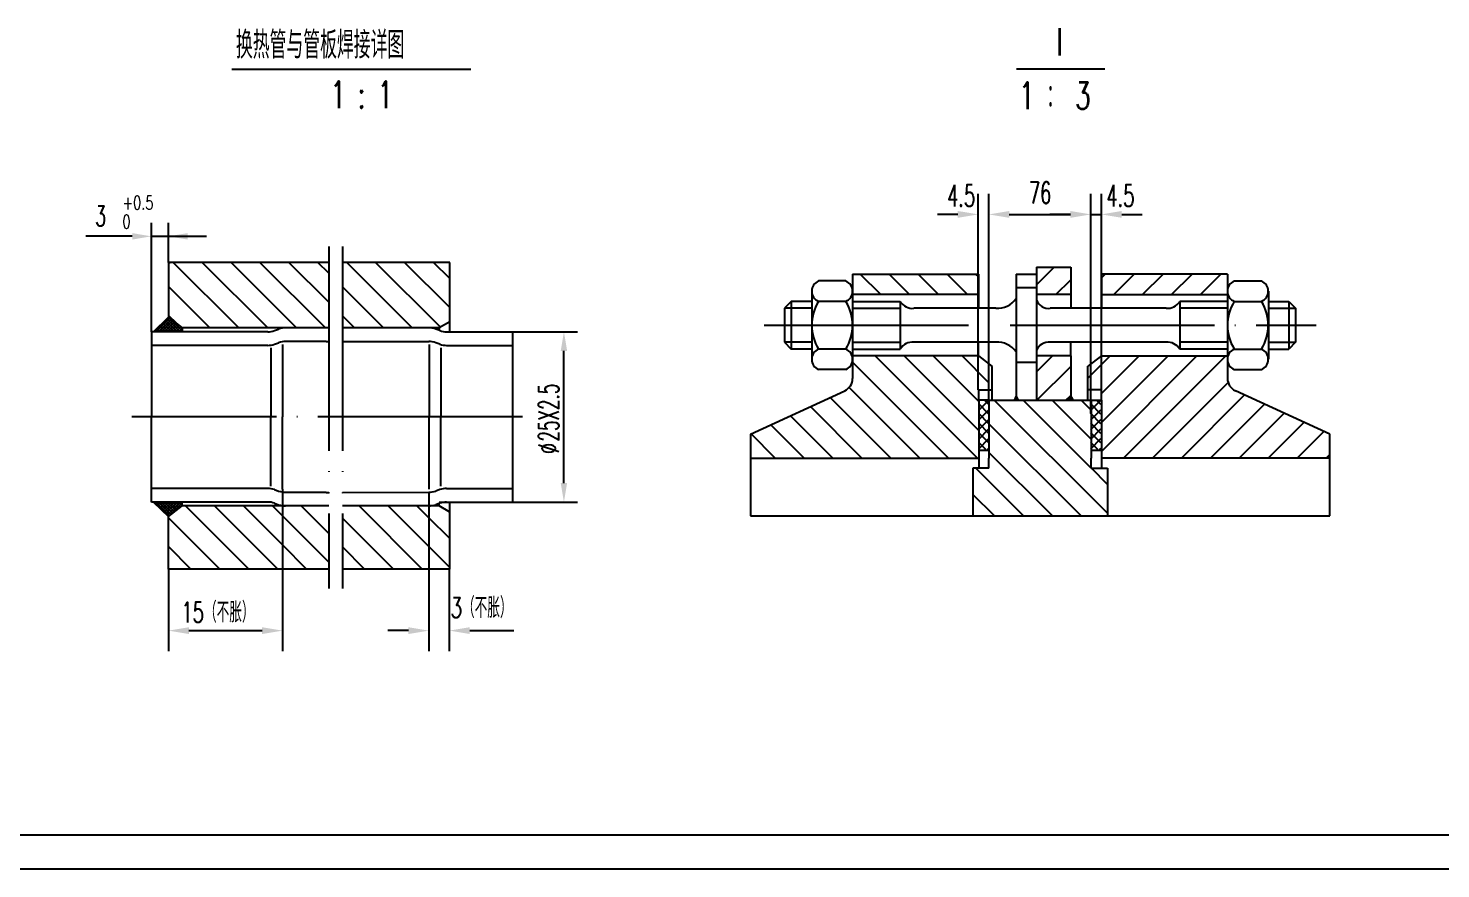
# Model space of a CAD drawing. Extents: x -955 to 1252, y 69 to 1417.
# Drawn here: x -354.4 to -147.1, y 814.5 to 937.9 of the extents above; entities that cross this region are included whole.
import ezdxf

# ---------------------------------------------------------------- set-up
doc = ezdxf.new("R2010")
doc.units = 0
doc.header["$MEASUREMENT"] = 0
doc.linetypes.add('DASHDOT-M', pattern=[36, 30, -3, 0, -3])
doc.linetypes.add('DIVIDE-M', pattern=[39, 30, -3, 0, -3, 0, -3])
doc.layers.get('0').update_dxf_attribs({"linetype": 'CONTINUOUS'})
for name, color, linetype in [('1', 3, 'CONTINUOUS'), ('CDR_DWG1', 4, 'CONTINUOUS'), ('CDR_DWG2', 2, 'CONTINUOUS'), ('CDR_DWG3', 1, 'DASHDOT-M'), ('CDR_DWG4', 3, 'DIVIDE-M')]:
    doc.layers.add(name, color=color, linetype=linetype)
doc.styles.add('HZ', font='romans', dxfattribs={"width": 0.7, "bigfont": 'hz'})

# ---------------------------------------------------------------- blocks, each defined once
blk = doc.blocks.new('*X49')
for p, q in [((129.09, 108.5), (115, 122.59)), ((133.33, 108.5), (118.33, 123.5)), ((133.5, 112.57), (122.57, 123.5)), ((133.5, 116.82), (126.82, 123.5)), ((135, 119.56), (131.06, 123.5)), ((124.85, 108.5), (114.48, 118.86)), ((120.6, 108.5), (111.7, 117.4)), ((112.12, 108.5), (105.9, 114.72)), ((116.36, 108.5), (108.8, 116.06)), ((103.63, 108.5), (100.09, 112.04)), ((107.87, 108.5), (102.99, 113.38))]:
    blk.add_line(p, q)
blk = doc.blocks.new('*X119')
at = {"layer": '1', "color": 0, "linetype": 'Continuous'}
for p, q in [((-22599.85, -21029.47), (-22609.47, -21019.85)), ((-22595.61, -21029.47), (-22605.23, -21019.85)), ((-22591.37, -21029.47), (-22600.99, -21019.85)), ((-22587.12, -21029.47), (-22596.75, -21019.85)), ((-22586.66, -21025.69), (-22592.5, -21019.85)), ((-22586.66, -21021.45), (-22588.26, -21019.85)), ((-22574.4, -21029.47), (-22584.02, -21019.85)), ((-22570.27, -21029.36), (-22579.78, -21019.85)), ((-22568.91, -21026.47), (-22575.53, -21019.85)), ((-22568.91, -21022.22), (-22571.29, -21019.85)), ((-22604.09, -21029.47), (-22610.18, -21023.39)), ((-22578.64, -21029.47), (-22584.66, -21023.45)), ((-22608.92, -21028.89), (-22610.18, -21027.63)), ((-22582.88, -21029.47), (-22584.66, -21027.69)), ((-22598.35, -21064.92), (-22607.66, -21055.6)), ((-22594.1, -21064.92), (-22603.42, -21055.6)), ((-22593.45, -21061.32), (-22599.18, -21055.6)), ((-22593.45, -21057.08), (-22594.93, -21055.6)), ((-22586.66, -21063.88), (-22593.45, -21057.08)), ((-22586.66, -21059.63), (-22590.69, -21055.6)), ((-22572.89, -21064.92), (-22582.2, -21055.61)), ((-22571.98, -21061.58), (-22577.96, -21055.61)), ((-22571.98, -21057.34), (-22573.72, -21055.61)), ((-22602.59, -21064.92), (-22610.18, -21057.33)), ((-22577.13, -21064.92), (-22584.66, -21057.39)), ((-22568.91, -21060.41), (-22571.98, -21057.34)), ((-22589.86, -21064.92), (-22593.45, -21061.32)), ((-22606.83, -21064.92), (-22610.18, -21061.57)), ((-22581.38, -21064.92), (-22584.66, -21061.63)), ((-22568.91, -21064.65), (-22571.98, -21061.58))]:
    blk.add_line(p, q, dxfattribs=at)
blk = doc.blocks.new('*X118')
at = {"layer": '1', "color": 0, "linetype": 'Continuous'}
for p, q in [((-22612.29, -21055.04), (-22612.33, -21055.08)), ((-22611.86, -21055.04), (-22612.11, -21055.28)), ((-22612.03, -21055.04), (-22610.02, -21057.04)), ((-22611.44, -21055.04), (-22611.9, -21055.49)), ((-22611.02, -21055.04), (-22611.68, -21055.7)), ((-22611.6, -21055.04), (-22609.78, -21056.85)), ((-22610.59, -21055.04), (-22611.46, -21055.91)), ((-22610.17, -21055.04), (-22611.25, -21056.11)), ((-22611.18, -21055.04), (-22609.54, -21056.67)), ((-22609.74, -21055.04), (-22611.03, -21056.32)), ((-22609.32, -21055.04), (-22610.81, -21056.53)), ((-22610.75, -21055.04), (-22609.3, -21056.48)), ((-22608.89, -21055.04), (-22610.59, -21056.74)), ((-22608.47, -21055.04), (-22610.38, -21056.94)), ((-22610.33, -21055.04), (-22609.07, -21056.3)), ((-22608.18, -21055.17), (-22610.15, -21057.14)), ((-22609.91, -21055.04), (-22608.83, -21056.11)), ((-22609.48, -21055.04), (-22608.59, -21055.93)), ((-22609.06, -21055.04), (-22608.35, -21055.74)), ((-22608.63, -21055.04), (-22608.18, -21055.49)), ((-22608.21, -21055.04), (-22608.18, -21055.06)), ((-22608.18, -21055.59), (-22608.26, -21055.67))]:
    blk.add_line(p, q, dxfattribs=at)
blk = doc.blocks.new('*X117')
at = {"layer": '1', "color": 0, "linetype": 'Continuous'}
for p, q in [((-22612.03, -21030.04), (-22610.02, -21028.03)), ((-22611.6, -21030.04), (-22609.78, -21028.22)), ((-22608.47, -21030.04), (-22610.38, -21028.13)), ((-22608.18, -21029.91), (-22610.15, -21027.93)), ((-22612.29, -21030.04), (-22612.33, -21029.99)), ((-22611.86, -21030.04), (-22612.11, -21029.79)), ((-22611.44, -21030.04), (-22611.9, -21029.58)), ((-22611.02, -21030.04), (-22611.68, -21029.37)), ((-22610.59, -21030.04), (-22611.46, -21029.17)), ((-22610.17, -21030.04), (-22611.25, -21028.96)), ((-22611.18, -21030.04), (-22609.54, -21028.4)), ((-22609.74, -21030.04), (-22611.03, -21028.75)), ((-22609.32, -21030.04), (-22610.81, -21028.54)), ((-22610.75, -21030.04), (-22609.31, -21028.59)), ((-22608.89, -21030.04), (-22610.6, -21028.34)), ((-22610.33, -21030.04), (-22609.07, -21028.77)), ((-22609.91, -21030.04), (-22608.83, -21028.96)), ((-22609.48, -21030.04), (-22608.59, -21029.14)), ((-22609.06, -21030.04), (-22608.35, -21029.33)), ((-22608.63, -21030.04), (-22608.18, -21029.58)), ((-22608.18, -21029.48), (-22608.26, -21029.4)), ((-22608.21, -21030.04), (-22608.18, -21030.01))]:
    blk.add_line(p, q, dxfattribs=at)
blk = doc.blocks.new('*X53')
at = {"color": 0}
for p, q in [((115.22, 62.77), (117.8, 65.36)), ((124.74, 63.81), (125.29, 64.36)), ((126.53, 61.36), (129.53, 64.36)), ((130.77, 61.36), (133.77, 64.36)), ((135.02, 61.36), (138.02, 64.36)), ((139.26, 61.36), (142.26, 64.36)), ((118.05, 61.36), (120.22, 63.53)), ((115.22, 50.04), (117.53, 52.36)), ((115.27, 45.86), (120.22, 50.8)), ((119.52, 45.86), (120.22, 46.56))]:
    blk.add_line(p, q, dxfattribs=at)
blk = doc.blocks.new('*X54')
at = {"color": 0}
for p, q in [((122.74, 49.08), (126.02, 52.36)), ((124.72, 38.33), (138.75, 52.36)), ((124.72, 42.57), (134.5, 52.36)), ((124.72, 46.82), (130.26, 52.36)), ((127.99, 37.36), (142.99, 52.36)), ((132.23, 37.36), (143.32, 48.44)), ((136.47, 37.36), (145.74, 46.62)), ((140.72, 37.36), (148.64, 45.28)), ((144.96, 37.36), (151.54, 43.94)), ((149.2, 37.36), (154.44, 42.6)), ((153.44, 37.36), (157.35, 41.26)), ((157.69, 37.36), (158.22, 37.89))]:
    blk.add_line(p, q, dxfattribs=at)
blk = doc.blocks.new('*X50')
for p, q in [((106.73, 44.39), (108.21, 45.86)), ((106.73, 45.8), (106.79, 45.86)), ((108.22, 45.23), (107.59, 45.86)), ((108.22, 43.82), (106.73, 45.31)), ((106.73, 42.97), (108.22, 44.46)), ((108.22, 42.4), (106.73, 43.89)), ((106.73, 41.56), (108.22, 43.04)), ((108.22, 40.99), (106.73, 42.48)), ((106.73, 40.14), (108.22, 41.63)), ((108.22, 39.58), (106.73, 41.06)), ((106.73, 38.73), (108.22, 40.22)), ((107.78, 38.6), (106.73, 39.65)), ((108.02, 38.6), (108.22, 38.8))]:
    blk.add_line(p, q)
blk = doc.blocks.new('*X52')
at = {"color": 0}
for p, q in [((125.62, 29.25), (109.01, 45.86)), ((123.22, 35.89), (113.25, 45.86)), ((123.22, 40.13), (117.5, 45.86)), ((123.22, 44.37), (121.74, 45.86)), ((121.77, 28.86), (108.22, 42.4)), ((117.53, 28.86), (108.22, 38.16)), ((113.28, 28.86), (106.28, 35.86)), ((125.62, 33.49), (123.25, 35.86)), ((109.04, 28.86), (105.88, 32.02))]:
    blk.add_line(p, q, dxfattribs=at)
blk = doc.blocks.new('*X51')
at = {"color": 0}
for p, q in [((92.35, 61.36), (89.35, 64.36)), ((96.59, 61.36), (93.59, 64.36)), ((100.84, 61.36), (97.84, 64.36)), ((105.08, 61.36), (102.08, 64.36)), ((106.69, 63.99), (106.32, 64.36))]:
    blk.add_line(p, q, dxfattribs=at)

msp = doc.modelspace()

# ---------------------------------------------------------------- linework, layer by layer
for p, q in [((-214.96, 884.82), (-214.96, 913.59)), ((-213.41, 883.32), (-213.41, 913.59)), ((-198.44, 881.35), (-198.44, 913.59)), ((-196.89, 884.82), (-196.89, 913.59)), ((-217.96, 910.59), (-220.96, 910.59)), ((-210.41, 910.59), (-201.44, 910.59)), ((-201.44, 910.59), (-204.44, 910.59)), ((-198.44, 910.59), (-196.89, 910.59)), ((-193.89, 910.59), (-190.89, 910.59)), ((-336.28, 893.36), (-336.28, 909.37)), ((-333.78, 903.55), (-333.78, 909.37)), ((-339.08, 907.37), (-345.92, 907.37)), ((-336.28, 907.37), (-328.18, 907.37)), ((-333.58, 903.55), (-333.78, 903.36)), ((-335.98, 893.36), (-333.76, 895.48)), ((-333.76, 895.48), (-331.77, 893.93)), ((-331.78, 893.93), (-331.78, 893.36)), ((-283.31, 893.36), (-273.75, 893.36)), ((-275.75, 871.16), (-275.75, 890.56)), ((-318.78, 870.7), (-318.78, 880.86)), ((-317.05, 870.26), (-317.05, 880.86)), ((-295.51, 870.26), (-295.51, 880.86)), ((-293.79, 870.7), (-293.79, 880.86)), ((-317.05, 870.26), (-317.05, 846.49)), ((-310.64, 869.79), (-310.26, 869.79)), ((-295.58, 869.8), (-295.58, 846.49)), ((-335.98, 868.37), (-333.76, 866.25)), ((-333.76, 866.25), (-331.77, 867.8)), ((-331.78, 867.8), (-331.78, 868.37)), ((-310.26, 867.8), (-310.3, 867.8)), ((-283.31, 868.36), (-273.75, 868.36)), ((-333.78, 858.49), (-333.78, 846.49)), ((-292.51, 858.54), (-292.57, 858.49)), ((-292.57, 858.49), (-292.57, 846.49)), ((-330.78, 849.49), (-320.05, 849.49)), ((-298.58, 849.49), (-301.58, 849.49)), ((-289.57, 849.49), (-283.11, 849.49)), ((-525.52, 814.53), (315.48, 814.53))]:
    msp.add_line(p, q)
for points in [[(-217.96, 911.09), (-217.96, 910.09), (-214.96, 910.59)], [(-210.41, 911.09), (-210.41, 910.09), (-213.41, 910.59)], [(-201.44, 911.09), (-201.44, 910.09), (-198.44, 910.59)], [(-201.44, 911.09), (-201.44, 910.09), (-198.44, 910.59)], [(-193.89, 911.09), (-193.89, 910.09), (-196.89, 910.59)], [(-339.08, 907.84), (-339.08, 906.9), (-336.28, 907.37)], [(-330.98, 907.84), (-330.98, 906.9), (-333.78, 907.37)], [(-276.22, 890.56), (-275.28, 890.56), (-275.75, 893.36)], [(-276.22, 871.16), (-275.28, 871.16), (-275.75, 868.36)], [(-330.78, 849.99), (-330.78, 848.99), (-333.78, 849.49)], [(-320.05, 849.99), (-320.05, 848.99), (-317.05, 849.49)], [(-298.58, 849.99), (-298.58, 848.99), (-295.58, 849.49)], [(-289.57, 849.99), (-289.57, 848.99), (-292.57, 849.49)]]:
    msp.add_solid(points)
at = {"layer": 'CDR_DWG1'}
for p, q in [((-310.26, 903.55), (-333.78, 903.55)), ((-333.78, 903.55), (-333.78, 895.48)), ((-292.51, 903.55), (-308.26, 903.55)), ((-292.51, 893.36), (-292.51, 903.55)), ((-233.39, 901.82), (-214.93, 901.82)), ((-233.39, 901.82), (-233.39, 898.82)), ((-214.93, 901.82), (-214.93, 898.82)), ((-209.39, 901.82), (-209.39, 883.32)), ((-209.39, 901.82), (-206.39, 901.82)), ((-206.39, 902.82), (-201.39, 902.82)), ((-206.39, 902.82), (-206.39, 898.82)), ((-201.39, 902.82), (-201.39, 898.82)), ((-196.87, 901.82), (-196.87, 898.82)), ((-178.39, 901.82), (-196.83, 901.82)), ((-178.39, 901.82), (-178.39, 898.82)), ((-234.39, 900.82), (-238.39, 900.82)), ((-206.39, 899.81), (-209.39, 899.81)), ((-177.39, 900.82), (-173.39, 900.82)), ((-242.39, 897.82), (-243.39, 896.82)), ((-242.39, 897.82), (-242.39, 890.82)), ((-239.39, 897.82), (-242.39, 897.82)), ((-239.39, 899.32), (-239.39, 889.32)), ((-234.39, 897.82), (-238.39, 897.82)), ((-233.39, 898.82), (-233.39, 889.82)), ((-214.93, 898.82), (-233.39, 898.82)), ((-233.39, 897.82), (-226.39, 897.82)), ((-226.39, 897.82), (-226.39, 890.82)), ((-214.93, 898.82), (-214.93, 896.82)), ((-206.39, 898.82), (-206.39, 889.82)), ((-201.39, 898.82), (-206.39, 898.82)), ((-201.39, 898.82), (-201.39, 896.82)), ((-196.87, 898.82), (-178.39, 898.82)), ((-196.87, 898.82), (-196.87, 896.82)), ((-185.39, 897.82), (-185.39, 890.82)), ((-178.39, 897.82), (-185.39, 897.82)), ((-178.39, 898.82), (-178.39, 889.82)), ((-177.39, 897.82), (-173.39, 897.82)), ((-172.39, 899.32), (-172.39, 889.32)), ((-172.39, 897.82), (-169.39, 897.82)), ((-169.39, 897.82), (-169.39, 890.82)), ((-169.39, 897.82), (-168.39, 896.82)), ((-243.39, 896.82), (-243.39, 891.82)), ((-239.39, 896.82), (-243.39, 896.82)), ((-233.39, 896.82), (-226.39, 896.82)), ((-212.39, 896.82), (-224.39, 896.82)), ((-187.39, 896.82), (-204.39, 896.82)), ((-178.39, 896.82), (-185.39, 896.82)), ((-172.39, 896.82), (-168.39, 896.82)), ((-168.39, 896.82), (-168.39, 891.82)), ((-336.28, 893.36), (-336.28, 880.86)), ((-319.22, 893.36), (-336.28, 893.36)), ((-310.26, 893.93), (-331.78, 893.93)), ((-318.2, 893.54), (-317.61, 893.75)), ((-294.06, 893.93), (-308.26, 893.93)), ((-293.97, 893.54), (-294.56, 893.75)), ((-292.51, 894.82), (-294.06, 893.93)), ((-294.06, 893.93), (-294.06, 893.57)), ((-292.98, 893.36), (-283.31, 893.36)), ((-283.31, 893.36), (-283.31, 868.36)), ((-319.22, 891.36), (-336.28, 891.36)), ((-318.2, 891.54), (-317.61, 891.75)), ((-317.05, 891.47), (-317.05, 880.86)), ((-310.64, 891.93), (-316.6, 891.93)), ((-310.64, 891.94), (-310.26, 891.94)), ((-308.26, 891.93), (-295.5, 891.93)), ((-295.51, 891.47), (-295.51, 880.86)), ((-293.97, 891.54), (-294.56, 891.75)), ((-292.98, 891.36), (-283.31, 891.36)), ((-243.39, 891.82), (-242.39, 890.82)), ((-239.39, 891.82), (-243.39, 891.82)), ((-233.39, 891.82), (-226.39, 891.82)), ((-212.39, 891.82), (-224.39, 891.82)), ((-214.93, 889.82), (-214.93, 891.82)), ((-187.39, 891.82), (-204.39, 891.82)), ((-201.39, 889.82), (-201.39, 891.82)), ((-196.87, 889.82), (-196.87, 891.82)), ((-178.39, 891.82), (-185.39, 891.82)), ((-172.39, 891.82), (-168.39, 891.82)), ((-168.39, 891.82), (-169.39, 890.82)), ((-318.78, 891.02), (-318.78, 880.86)), ((-293.79, 891.02), (-293.79, 880.86)), ((-239.39, 890.82), (-242.39, 890.82)), ((-234.39, 890.82), (-238.39, 890.82)), ((-233.39, 890.82), (-226.39, 890.82)), ((-214.93, 889.82), (-233.39, 889.82)), ((-233.39, 889.82), (-233.39, 886.52)), ((-214.93, 889.82), (-212.91, 888.27)), ((-206.39, 889.82), (-206.39, 883.32)), ((-201.39, 889.82), (-206.39, 889.82)), ((-201.39, 889.82), (-201.39, 883.32)), ((-196.87, 889.82), (-198.87, 888.31)), ((-196.88, 889.82), (-178.39, 889.82)), ((-178.39, 890.82), (-185.39, 890.82)), ((-178.39, 889.82), (-178.39, 886.52)), ((-177.39, 890.82), (-173.39, 890.82)), ((-172.39, 890.82), (-169.39, 890.82)), ((-234.39, 887.82), (-238.39, 887.82)), ((-212.91, 884.82), (-212.91, 888.27)), ((-206.39, 888.83), (-209.39, 888.83)), ((-198.87, 884.82), (-198.87, 888.31)), ((-177.39, 887.82), (-173.39, 887.82)), ((-248.39, 878.32), (-234.55, 884.7)), ((-214.89, 883.32), (-214.89, 884.82)), ((-214.89, 884.82), (-212.91, 884.82)), ((-214.89, 883.32), (-214.89, 874.82)), ((-213.39, 883.32), (-214.89, 883.32)), ((-213.39, 883.32), (-213.39, 874.82)), ((-213.39, 883.32), (-206.39, 883.32)), ((-212.91, 883.32), (-212.91, 884.82)), ((-206.39, 883.32), (-201.39, 883.32)), ((-201.39, 883.32), (-198.39, 883.32)), ((-198.87, 883.32), (-198.87, 884.82)), ((-196.89, 884.82), (-198.87, 884.82)), ((-198.39, 883.32), (-198.39, 874.82)), ((-198.39, 883.32), (-196.89, 883.32)), ((-196.89, 883.32), (-196.89, 884.82)), ((-196.89, 883.32), (-196.89, 874.82)), ((-163.39, 878.32), (-177.23, 884.7)), ((-336.28, 868.36), (-336.28, 880.87)), ((-248.39, 878.32), (-248.39, 874.82)), ((-163.39, 874.82), (-163.39, 878.32)), ((-248.39, 874.82), (-214.89, 874.82)), ((-248.39, 874.82), (-248.39, 866.32)), ((-214.89, 874.82), (-214.89, 873.32)), ((-213.39, 873.32), (-213.39, 874.82)), ((-198.39, 873.32), (-198.39, 874.82)), ((-163.39, 874.82), (-196.89, 874.82)), ((-196.89, 874.82), (-196.89, 873.32)), ((-163.39, 866.32), (-163.39, 874.82)), ((-213.39, 873.32), (-215.74, 873.32)), ((-215.73, 873.32), (-215.73, 866.32)), ((-198.39, 873.32), (-196, 873.32)), ((-195.99, 873.32), (-195.99, 866.32)), ((-319.22, 870.37), (-336.28, 870.37)), ((-318.2, 870.19), (-317.61, 869.98)), ((-310.64, 869.79), (-316.6, 869.79)), ((-308.26, 869.79), (-295.5, 869.8)), ((-293.97, 870.19), (-294.56, 869.97)), ((-292.98, 870.36), (-283.31, 870.36)), ((-319.22, 868.37), (-336.28, 868.37)), ((-333.78, 858.49), (-333.78, 866.82)), ((-310.26, 867.8), (-331.78, 867.8)), ((-318.2, 868.19), (-317.61, 867.98)), ((-294.06, 867.8), (-308.26, 867.8)), ((-293.97, 868.19), (-294.56, 867.97)), ((-294.06, 868.36), (-284.66, 868.36)), ((-294.06, 867.8), (-294.06, 868.16)), ((-292.51, 866.9), (-294.06, 867.8)), ((-292.98, 868.36), (-283.31, 868.36)), ((-292.51, 858.49), (-292.51, 868.36)), ((-248.38, 866.32), (-215.72, 866.32)), ((-215.72, 866.32), (-196, 866.32)), ((-196, 866.32), (-163.39, 866.32)), ((-310.26, 858.49), (-333.78, 858.49)), ((-292.51, 858.49), (-308.26, 858.49)), ((-500.52, 819.53), (310.48, 819.53))]:
    msp.add_line(p, q, dxfattribs=at)
for points in [[(-214.79, 876), (-213.33, 876)], [(-198.36, 876), (-196.89, 876)]]:
    msp.add_lwpolyline(points, dxfattribs=at)
for centre, radius, start, end in [((-237.77, 899.32), 1.62, 112.6199, 247.3801), ((-235.02, 899.32), 1.62, 292.6199, 67.3801), ((-176.77, 899.32), 1.62, 112.6199, 247.3801), ((-174.02, 899.32), 1.62, 292.6199, 67.3801), ((-232.77, 894.32), 6.62, 148.1092, 211.8908), ((-240.02, 894.32), 6.62, 328.1092, 31.8908), ((-224.65, 898.8), 2, 209.5261, 277.3438), ((-212.11, 900.09), 3.29, 265.1176, 325.6478), ((-204.66, 898.64), 1.84, 199.3054, 278.2919), ((-187.17, 898.87), 2.06, 263.7106, 329.4195), ((-171.77, 894.32), 6.62, 148.1092, 211.8908), ((-179.02, 894.32), 6.62, 328.1092, 31.8908), ((-319.22, 896.36), 3, 269.9981, 289.8204), ((-316.59, 890.93), 3, 90.0127, 109.8204), ((-295.58, 890.93), 3, 70.1796, 89.9873), ((-292.96, 896.36), 3, 250.1796, 270.0019), ((-319.22, 894.36), 3, 269.9981, 289.8203), ((-316.59, 888.93), 3, 90.0127, 109.8203), ((-295.58, 888.93), 3, 70.1797, 89.9873), ((-292.96, 894.36), 3, 250.1797, 270.0019), ((-224.65, 889.83), 2, 82.6562, 150.4739), ((-212.11, 888.54), 3.29, 34.3522, 94.8824), ((-204.66, 889.99), 1.84, 81.7081, 160.6946), ((-187.17, 889.77), 2.06, 30.5805, 96.2894), ((-237.77, 889.32), 1.62, 112.6199, 247.3801), ((-235.02, 889.32), 1.62, 292.6199, 67.3801), ((-176.77, 889.32), 1.62, 112.6199, 247.3801), ((-174.02, 889.32), 1.62, 292.6199, 67.3801), ((-235.39, 886.52), 2, 294.7751, 0), ((-176.39, 886.52), 2, 180, 245.2249), ((-319.22, 867.37), 3, 70.1813, 90.0035), ((-316.59, 872.8), 3, 250.1813, 269.9888), ((-295.58, 872.8), 3, 270.0127, 289.8203), ((-292.96, 867.36), 3, 89.9981, 109.8203), ((-319.22, 865.37), 3, 70.1812, 90.0035), ((-316.59, 870.8), 3, 250.1812, 269.9888), ((-295.58, 870.8), 3, 270.0127, 289.8204), ((-292.96, 865.36), 3, 89.9981, 109.8204)]:
    msp.add_arc(centre, radius, start, end, dxfattribs=at)
for points in [[(-209.39, 884.25), (-209.82, 883.32), (-208.92, 883.32)], [(-201.38, 884.28), (-201.84, 883.32), (-200.87, 883.32)]]:
    msp.add_solid(points, dxfattribs=at)
at = {"layer": 'CDR_DWG2'}
for p, q in [((-324.49, 931.89), (-289.4, 931.89)), ((-196.38, 931.89), (-209.36, 931.89))]:
    msp.add_line(p, q, dxfattribs=at)
at = {"layer": 'CDR_DWG3', "linetype": 'DASHDOT-M'}
for p, q in [((-246.39, 894.32), (-165.39, 894.32)), ((-281.84, 880.86), (-339.16, 880.86))]:
    msp.add_line(p, q, dxfattribs=at)
at = {"layer": 'CDR_DWG4', "linetype": 'DIVIDE-M'}
for p, q in [((-310.26, 905.89), (-310.26, 855.67)), ((-308.26, 905.89), (-308.26, 855.67))]:
    msp.add_line(p, q, dxfattribs=at)

# ---------------------------------------------------------------- block references
for name, p in [('*X119', (22276.4, 21923.4)), ('*X51', (-321.61, 837.46)), ('*X53', (-321.61, 837.46)), ('*X117', (22276.4, 21923.4)), ('*X49', (-348.39, 766.32)), ('*X54', (-321.61, 837.46)), ('*X52', (-321.61, 837.46)), ('*X50', (-321.61, 837.46)), ('*X50', (-305.18, 837.46)), ('*X118', (22276.4, 21923.4))]:
    msp.add_blockref(name, p)

# ---------------------------------------------------------------- texts
at = {"style": 'HZ'}
for s, height, width, p in [('4.5', 3.2, 0.6, (-219.53, 911.73)), ('76', 3.2, 0.6, (-207.53, 912.19)), ('4.5', 3.2, 0.6, (-196.16, 911.73)), ('+0.5', 2, 0.7, (-340.53, 911.31)), ('3', 3, 0.6, (-344.5, 908.87)), ('0', 2, 0.7, (-340.53, 908.52)), ('15（不胀）', 3, 0.65, (-331.9, 850.68)), ('3（不胀）', 3, 0.65, (-292.37, 851.36))]:
    msp.add_text(s, height=height, dxfattribs=dict(at, width=width)).set_placement(p)
at = {"style": 'HZ', "width": 0.6}
for s, p in [('25X2.5', (-276.48, 877.26)), ('%%c', (-276.48, 875.46))]:
    msp.add_text(s, height=3, rotation=90, dxfattribs=at).set_placement(p)
at = {"layer": 'CDR_DWG2', "style": 'HZ', "width": 0.65}
for s, p in [('换热管与管板焊接详图', (-323.88, 933.46)), ('I', (-203.47, 933.92)), ('1 : 1', (-310, 926.17)), ('1 ： 3', (-208.98, 926.02))]:
    msp.add_text(s, height=4, dxfattribs=at).set_placement(p)

doc.saveas('drawing.dxf')
